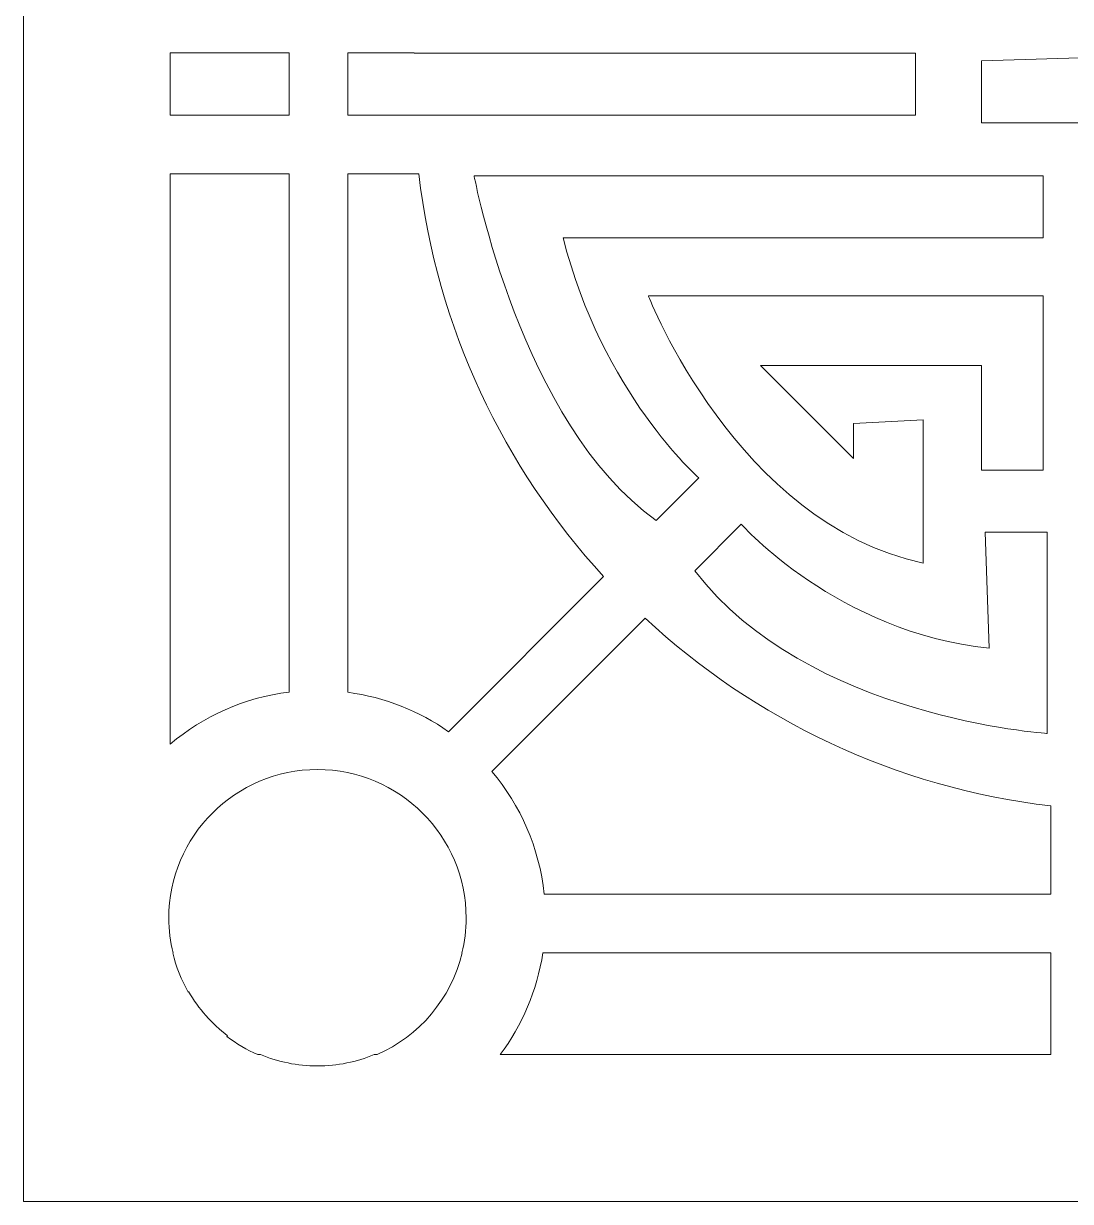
# Model space of a CAD drawing. Header units: centimetres. Extents: x -9.8 to 9.8, y -11.2 to 9.5.
# Drawn here: x -9.779 to -7.307, y -11.215 to -8.434 of the extents above; entities that cross this region are included whole.
import ezdxf

# ---------------------------------------------------------------- set-up
doc = ezdxf.new("R2010")
doc.units = ezdxf.units.CM
doc.header["$MEASUREMENT"] = 0
doc.layers.add('layer 1', color=7, linetype='Continuous')

msp = doc.modelspace()

# ---------------------------------------------------------------- linework, layer by layer
at = {"layer": 'layer 1', "color": 177, "lineweight": 9}
for points, knots in [([(-9.77912, 9.45925), (-9.77912, 9.45925), (-0.53922, 9.45925), (-0.53922, 9.45925), (-0.53922, 9.45925), (-0.53922, 9.45925), (-0.53922, -11.21502), (-0.53922, -11.21502), (-0.53922, -11.21502), (-0.53922, -11.21502), (-9.77912, -11.21502), (-9.77912, -11.21502), (-9.77912, -11.21502), (-9.77912, -11.21502), (-9.77912, 9.45925), (-9.77912, 9.45925)], [0, 0, 0, 0, 0.2, 0.2, 0.2, 0.2, 0.4, 0.4, 0.4, 0.4, 0.6, 0.6, 0.6, 0.6, 1, 1, 1, 1]), ([(-7.06988, -8.96142), (-7.06988, -8.96142), (-7.21612, -8.96142), (-7.21612, -8.96142), (-7.21612, -8.96142), (-7.21612, -8.96142), (-7.21612, -8.66886), (-7.21612, -8.66886), (-7.21612, -8.66886), (-7.21612, -8.66886), (-7.51778, -8.66886), (-7.51778, -8.66886), (-7.51778, -8.66886), (-7.51778, -8.66886), (-7.51778, -8.52263), (-7.51778, -8.52263), (-7.51778, -8.52263), (-7.51778, -8.52263), (-7.23441, -8.51346), (-7.23441, -8.51346), (-7.23441, -8.51346), (-7.23441, -8.51346), (-7.23441, -8.23006), (-7.23441, -8.23006), (-7.23441, -8.23006), (-7.23441, -8.23006), (-7.079, -8.23006), (-7.079, -8.23006), (-7.079, -8.23006), (-7.079, -8.23006), (-7.079, -8.5043), (-7.079, -8.5043), (-7.079, -8.5043), (-7.079, -8.5043), (-6.77734, -8.5043), (-6.77734, -8.5043), (-6.77734, -8.5043), (-6.77734, -8.5043), (-6.77734, -8.66886), (-6.77734, -8.66886), (-6.77734, -8.66886), (-6.77734, -8.66886), (-7.06988, -8.66886), (-7.06988, -8.66886), (-7.06988, -8.66886), (-7.06988, -8.66886), (-7.06988, -8.96142), (-7.06988, -8.96142)], [0, 0, 0, 0, 0.0769231, 0.0769231, 0.0769231, 0.0769231, 0.1538462, 0.1538462, 0.1538462, 0.1538462, 0.2307692, 0.2307692, 0.2307692, 0.2307692, 0.3076923, 0.3076923, 0.3076923, 0.3076923, 0.3846154, 0.3846154, 0.3846154, 0.3846154, 0.4615385, 0.4615385, 0.4615385, 0.4615385, 0.5384615, 0.5384615, 0.5384615, 0.5384615, 0.6153846, 0.6153846, 0.6153846, 0.6153846, 0.6923077, 0.6923077, 0.6923077, 0.6923077, 0.7692308, 0.7692308, 0.7692308, 0.7692308, 0.8461538, 0.8461538, 0.8461538, 0.8461538, 1, 1, 1, 1]), ([(-9.15184, -8.65045), (-9.15184, -8.65045), (-9.15184, -8.50375), (-9.15184, -8.50375), (-9.15184, -8.50375), (-9.15184, -8.50375), (-9.43263, -8.50375), (-9.43263, -8.50375), (-9.43263, -8.50375), (-9.43263, -8.50375), (-9.43263, -8.65045), (-9.43263, -8.65045), (-9.43263, -8.65045), (-9.43263, -8.65045), (-9.15184, -8.65045), (-9.15184, -8.65045)], [0, 0, 0, 0, 0.2, 0.2, 0.2, 0.2, 0.4, 0.4, 0.4, 0.4, 0.6, 0.6, 0.6, 0.6, 1, 1, 1, 1]), ([(-9.01325, -8.50375), (-9.01325, -8.50375), (-9.01325, -8.65045), (-9.01325, -8.65045), (-9.01325, -8.65045), (-9.01325, -8.65045), (-8.62054, -8.65045), (-8.62054, -8.65045), (-8.62054, -8.65045), (-8.62054, -8.65045), (-8.62054, -8.6506), (-8.62054, -8.6506), (-8.62054, -8.6506), (-8.62054, -8.6506), (-7.6732, -8.6506), (-7.6732, -8.6506), (-7.6732, -8.6506), (-7.6732, -8.6506), (-7.6732, -8.5043), (-7.6732, -8.5043), (-7.6732, -8.5043), (-7.6732, -8.5043), (-8.85661, -8.5043), (-8.85661, -8.5043), (-8.85661, -8.5043), (-8.85661, -8.5043), (-8.85658, -8.50375), (-8.85658, -8.50375), (-8.85658, -8.50375), (-8.85658, -8.50375), (-9.01325, -8.50375), (-9.01325, -8.50375)], [0, 0, 0, 0, 0.1111111, 0.1111111, 0.1111111, 0.1111111, 0.2222222, 0.2222222, 0.2222222, 0.2222222, 0.3333333, 0.3333333, 0.3333333, 0.3333333, 0.4444444, 0.4444444, 0.4444444, 0.4444444, 0.5555556, 0.5555556, 0.5555556, 0.5555556, 0.6666667, 0.6666667, 0.6666667, 0.6666667, 0.7777778, 0.7777778, 0.7777778, 0.7777778, 1, 1, 1, 1]), ([(-9.43263, -10.13543), (-9.35483, -10.06965), (-9.25814, -10.02553), (-9.15184, -10.01242), (-9.15184, -10.01242), (-9.15184, -10.01242), (-9.15184, -8.78905), (-9.15184, -8.78905), (-9.15184, -8.78905), (-9.15184, -8.78905), (-9.43263, -8.78905), (-9.43263, -8.78905), (-9.43263, -8.78905), (-9.43263, -8.78905), (-9.43263, -10.13543), (-9.43263, -10.13543)], [0, 0, 0, 0, 0.2, 0.2, 0.2, 0.2, 0.4, 0.4, 0.4, 0.4, 0.6, 0.6, 0.6, 0.6, 1, 1, 1, 1]), ([(-9.01325, -10.01313), (-8.92567, -10.02485), (-8.84474, -10.0576), (-8.77575, -10.10618), (-8.77575, -10.10618), (-8.77575, -10.10618), (-8.40951, -9.73994), (-8.40951, -9.73994), (-8.40951, -9.73994), (-8.64515, -9.483), (-8.80313, -9.15363), (-8.84624, -8.78905), (-8.84624, -8.78905), (-8.84624, -8.78905), (-9.01325, -8.78905), (-9.01325, -8.78905), (-9.01325, -8.78905), (-9.01325, -8.78905), (-9.01325, -10.01313), (-9.01325, -10.01313)], [0, 0, 0, 0, 0.1666667, 0.1666667, 0.1666667, 0.1666667, 0.3333333, 0.3333333, 0.3333333, 0.3333333, 0.5, 0.5, 0.5, 0.5, 0.6666667, 0.6666667, 0.6666667, 0.6666667, 1, 1, 1, 1]), ([(-8.7154, -8.79381), (-8.7154, -8.79381), (-7.3716, -8.79381), (-7.3716, -8.79381), (-7.3716, -8.79381), (-7.3716, -8.79381), (-7.3716, -8.94004), (-7.3716, -8.94004), (-7.3716, -8.94004), (-7.3716, -8.94004), (-8.50516, -8.94004), (-8.50516, -8.94004), (-8.50516, -8.94004), (-8.4137, -9.30573), (-8.18518, -9.50683), (-8.18518, -9.50683), (-8.18518, -9.50683), (-8.18518, -9.50683), (-8.28573, -9.60741), (-8.28573, -9.60741), (-8.28573, -9.60741), (-8.60567, -9.37885), (-8.7154, -8.79381), (-8.7154, -8.79381)], [0, 0, 0, 0, 0.1428571, 0.1428571, 0.1428571, 0.1428571, 0.2857143, 0.2857143, 0.2857143, 0.2857143, 0.4285714, 0.4285714, 0.4285714, 0.4285714, 0.5714286, 0.5714286, 0.5714286, 0.5714286, 0.7142857, 0.7142857, 0.7142857, 0.7142857, 1, 1, 1, 1]), ([(-8.03891, -9.24174), (-8.03891, -9.24174), (-7.81954, -9.46115), (-7.81954, -9.46115), (-7.81954, -9.46115), (-7.81954, -9.46115), (-7.81954, -9.37885), (-7.81954, -9.37885), (-7.81954, -9.37885), (-7.81954, -9.37885), (-7.65496, -9.36975), (-7.65496, -9.36975), (-7.65496, -9.36975), (-7.65496, -9.36975), (-7.65496, -9.70798), (-7.65496, -9.70798), (-7.65496, -9.70798), (-8.09375, -9.61654), (-8.30402, -9.07717), (-8.30402, -9.07717), (-8.30402, -9.07717), (-8.30402, -9.07717), (-7.3716, -9.07717), (-7.3716, -9.07717), (-7.3716, -9.07717), (-7.3716, -9.07717), (-7.3716, -9.48857), (-7.3716, -9.48857), (-7.3716, -9.48857), (-7.3716, -9.48857), (-7.51781, -9.48857), (-7.51781, -9.48857), (-7.51781, -9.48857), (-7.51781, -9.48857), (-7.51781, -9.24174), (-7.51781, -9.24174), (-7.51781, -9.24174), (-7.51781, -9.24174), (-8.03891, -9.24174), (-8.03891, -9.24174)], [0, 0, 0, 0, 0.0909091, 0.0909091, 0.0909091, 0.0909091, 0.1818182, 0.1818182, 0.1818182, 0.1818182, 0.2727273, 0.2727273, 0.2727273, 0.2727273, 0.3636364, 0.3636364, 0.3636364, 0.3636364, 0.4545455, 0.4545455, 0.4545455, 0.4545455, 0.5454545, 0.5454545, 0.5454545, 0.5454545, 0.6363636, 0.6363636, 0.6363636, 0.6363636, 0.7272727, 0.7272727, 0.7272727, 0.7272727, 0.8181818, 0.8181818, 0.8181818, 0.8181818, 1, 1, 1, 1]), ([(-7.36242, -10.11022), (-7.36242, -10.11022), (-7.92919, -10.07362), (-8.19433, -9.72624), (-8.19433, -9.72624), (-8.19433, -9.72624), (-8.08464, -9.61654), (-8.08464, -9.61654), (-8.08464, -9.61654), (-8.08464, -9.61654), (-7.85608, -9.87252), (-7.49954, -9.90906), (-7.49954, -9.90906), (-7.49954, -9.90906), (-7.50865, -9.63485), (-7.50865, -9.63485), (-7.50865, -9.63485), (-7.50865, -9.63485), (-7.36242, -9.63485), (-7.36242, -9.63485), (-7.36242, -9.63485), (-7.36242, -9.63485), (-7.36242, -10.11022), (-7.36242, -10.11022)], [0, 0, 0, 0, 0.1428571, 0.1428571, 0.1428571, 0.1428571, 0.2857143, 0.2857143, 0.2857143, 0.2857143, 0.4285714, 0.4285714, 0.4285714, 0.4285714, 0.5714286, 0.5714286, 0.5714286, 0.5714286, 0.7142857, 0.7142857, 0.7142857, 0.7142857, 1, 1, 1, 1]), ([(-8.67349, -10.19994), (-8.60602, -10.27998), (-8.56143, -10.37994), (-8.54988, -10.48975), (-8.54988, -10.48975), (-8.54988, -10.48975), (-7.35362, -10.48975), (-7.35362, -10.48975), (-7.35362, -10.48975), (-7.35362, -10.48975), (-7.35362, -10.28137), (-7.35362, -10.28137), (-7.35362, -10.28137), (-7.72168, -10.23806), (-8.05378, -10.07755), (-8.31178, -9.83822), (-8.31178, -9.83822), (-8.31178, -9.83822), (-8.67349, -10.19994), (-8.67349, -10.19994)], [0, 0, 0, 0, 0.1666667, 0.1666667, 0.1666667, 0.1666667, 0.3333333, 0.3333333, 0.3333333, 0.3333333, 0.5, 0.5, 0.5, 0.5, 0.6666667, 0.6666667, 0.6666667, 0.6666667, 1, 1, 1, 1]), ([(-9.08526, -10.1955), (-8.89155, -10.1955), (-8.73442, -10.35241), (-8.73407, -10.54604), (-8.73407, -10.54604), (-8.73424, -10.5744), (-8.7378, -10.60196), (-8.74432, -10.62835), (-8.74432, -10.62835), (-8.74432, -10.62835), (-8.74363, -10.62835), (-8.74363, -10.62835), (-8.74363, -10.62835), (-8.76934, -10.73625), (-8.84485, -10.82486), (-8.94453, -10.86853), (-8.94453, -10.86853), (-8.94453, -10.86853), (-8.95119, -10.86853), (-8.95119, -10.86853), (-8.95119, -10.86853), (-8.9925, -10.88561), (-9.03778, -10.89506), (-9.08526, -10.89506), (-9.08526, -10.89506), (-9.13275, -10.89506), (-9.17803, -10.88562), (-9.21934, -10.86853), (-9.21934, -10.86853), (-9.21934, -10.86853), (-9.226, -10.86853), (-9.226, -10.86853), (-9.226, -10.86853), (-9.25213, -10.85708), (-9.2766, -10.84255), (-9.29894, -10.82539), (-9.29894, -10.82539), (-9.29894, -10.82539), (-9.29734, -10.82378), (-9.29734, -10.82378), (-9.29734, -10.82378), (-9.33446, -10.79561), (-9.36581, -10.76024), (-9.3893, -10.71973), (-9.3893, -10.71973), (-9.3893, -10.71973), (-9.39034, -10.72077), (-9.39034, -10.72077), (-9.39034, -10.72077), (-9.40666, -10.69223), (-9.41908, -10.66118), (-9.4269, -10.62835), (-9.4269, -10.62835), (-9.4269, -10.62835), (-9.42621, -10.62835), (-9.42621, -10.62835), (-9.42621, -10.62835), (-9.43272, -10.602), (-9.43627, -10.57448), (-9.43646, -10.54616), (-9.43646, -10.54616), (-9.43617, -10.35248), (-9.27902, -10.1955), (-9.08526, -10.1955)], [0, 0, 0, 0, 0.0588235, 0.0588235, 0.0588235, 0.0588235, 0.1176471, 0.1176471, 0.1176471, 0.1176471, 0.1764706, 0.1764706, 0.1764706, 0.1764706, 0.2352941, 0.2352941, 0.2352941, 0.2352941, 0.2941176, 0.2941176, 0.2941176, 0.2941176, 0.3529412, 0.3529412, 0.3529412, 0.3529412, 0.4117647, 0.4117647, 0.4117647, 0.4117647, 0.4705882, 0.4705882, 0.4705882, 0.4705882, 0.5294118, 0.5294118, 0.5294118, 0.5294118, 0.5882353, 0.5882353, 0.5882353, 0.5882353, 0.6470588, 0.6470588, 0.6470588, 0.6470588, 0.7058824, 0.7058824, 0.7058824, 0.7058824, 0.7647059, 0.7647059, 0.7647059, 0.7647059, 0.8235294, 0.8235294, 0.8235294, 0.8235294, 0.8823529, 0.8823529, 0.8823529, 0.8823529, 1, 1, 1, 1]), ([(-8.55305, -10.62835), (-8.56661, -10.71746), (-8.60203, -10.7994), (-8.65366, -10.86853), (-8.65366, -10.86853), (-8.65366, -10.86853), (-7.35362, -10.86853), (-7.35362, -10.86853), (-7.35362, -10.86853), (-7.35362, -10.86853), (-7.35362, -10.62835), (-7.35362, -10.62835), (-7.35362, -10.62835), (-7.35362, -10.62835), (-8.55305, -10.62835), (-8.55305, -10.62835)], [0, 0, 0, 0, 0.2, 0.2, 0.2, 0.2, 0.4, 0.4, 0.4, 0.4, 0.6, 0.6, 0.6, 0.6, 1, 1, 1, 1])]:
    msp.add_open_spline(points, degree=3, knots=knots, dxfattribs=at)

doc.saveas('drawing.dxf')
